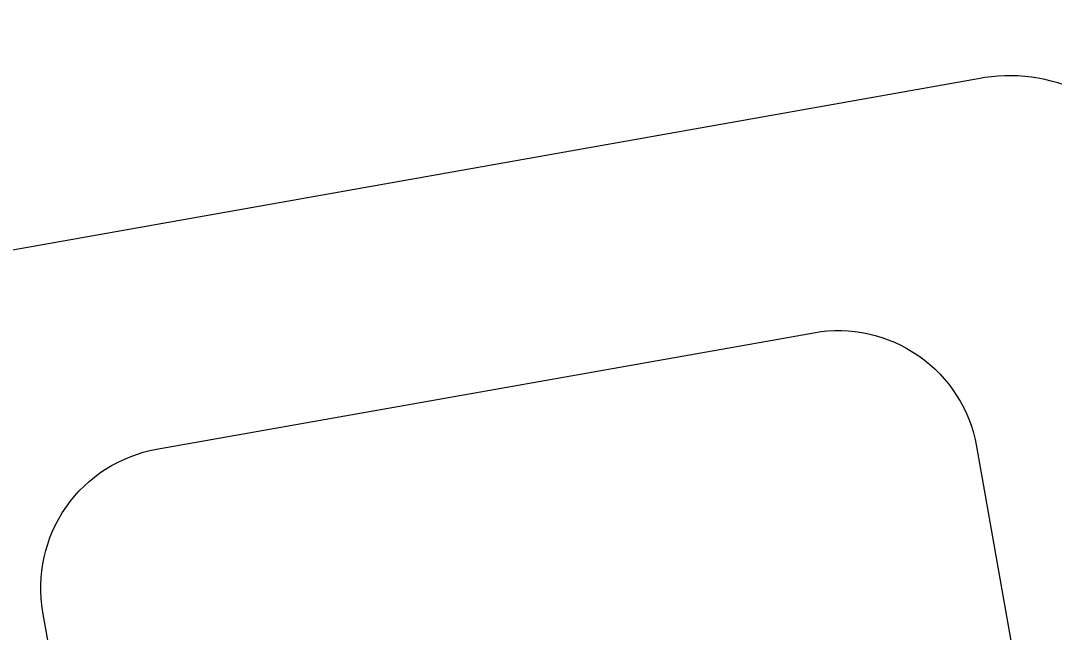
# Model space of a CAD drawing. Header units: millimetres. Extents: x -8417289 to 9420486, y 0 to 166066.
# Drawn here: x -194494.514 to -194490.526, y 106375.363 to 106377.721 of the extents above; entities that cross this region are included whole.
import ezdxf
from ezdxf import colors
from ezdxf.entities.mleader import LeaderData, LeaderLine
from ezdxf.math import Vec2, Vec3

# ---------------------------------------------------------------- set-up
doc = ezdxf.new("R2010")
doc.units = ezdxf.units.MM
doc.header["$MEASUREMENT"] = 0
doc.layers.get('0').update_dxf_attribs({"color": 250, "lineweight": 9})
for name, color, linetype, lineweight in [('_АР ТЕКСТ', 250, 'Continuous', 25), ('АР_Размеры', 175, 'Continuous', 9), ('АР_Сущ Несущая стена', 216, 'Continuous', 30)]:
    doc.layers.add(name, color=color, linetype=linetype, lineweight=lineweight)
doc.styles.add('ISOCPEUR', font='isocpeur.TTF')

# ---------------------------------------------------------------- blocks, each defined once
blk = doc.blocks.new('_DotSmall')
at = {"color": 0, "linetype": 'ByBlock', "const_width": 0.5}
blk.add_lwpolyline([(-0.0625, 0, 1), (0.0625, 0, 1)], format="xyb", close=True, dxfattribs=at)

msp = doc.modelspace()

# ---------------------------------------------------------------- linework, layer by layer
at = {"layer": 'АР_Размеры', "color": 5, "lineweight": 0, "ltscale": 100, "transparency": 33554687}
msp.add_lwpolyline([(-194485.3471, 106366.1797), (-194486.9174, 106375.0395, 0.414214), (-194487.1293, 106375.1877), (-194488.0774, 106375.0197, 0.228752), (-194488.3782, 106374.8026, -0.710164), (-194489.1736, 106374.9313), (-194489.3651, 106376.0118, -0.4144), (-194489.217, 106376.2238), (-194489.0969, 106376.2451, 0.66825), (-194489.0241, 106376.5751), (-194490.4161, 106377.4427, 0.164348), (-194490.8201, 106377.497), (-194494.9018, 106376.7736, 0.164348), (-194495.2625, 106376.5838), (-194496.2715, 106375.2906, 0.66825), (-194496.0897, 106375.0057), (-194495.9697, 106375.027, -0.4144), (-194495.7577, 106374.8788), (-194495.5662, 106373.7983, -0.710164), (-194496.2689, 106373.4041, 0.228752), (-194496.626, 106373.5045), (-194497.7064, 106373.313, 0.4144), (-194497.8546, 106373.101), (-194496.5992, 106366.018, 0.430028)], format="xyb", dxfattribs=at)
msp.add_lwpolyline([(-194485.3471, 106366.1797), (-194486.9174, 106375.0395, 0.414214), (-194487.1293, 106375.1877), (-194488.0774, 106375.0197, 0.228752), (-194488.3782, 106374.8026, -0.710164), (-194489.1736, 106374.9313), (-194489.3651, 106376.0118, -0.4144), (-194489.217, 106376.2238), (-194489.0969, 106376.2451, 0.66825), (-194489.0241, 106376.5751), (-194490.4161, 106377.4427, 0.164348), (-194490.8201, 106377.497), (-194494.9018, 106376.7736, 0.164348), (-194495.2625, 106376.5838), (-194496.2715, 106375.2906, 0.66825), (-194496.0897, 106375.0057), (-194495.9697, 106375.027, -0.4144), (-194495.7577, 106374.8788), (-194495.5662, 106373.7983, -0.710164), (-194496.2689, 106373.4041, 0.228752), (-194496.626, 106373.5045), (-194497.7064, 106373.313, 0.4144), (-194497.8546, 106373.101), (-194496.5992, 106366.018, 0.430028)], format="xyb", dxfattribs=at)
msp.add_lwpolyline([(-194485.3471, 106366.1797), (-194486.9174, 106375.0395, 0.414214), (-194487.1293, 106375.1877), (-194488.0774, 106375.0197, 0.228752), (-194488.3782, 106374.8026, -0.710164), (-194489.1736, 106374.9313), (-194489.3651, 106376.0118, -0.4144), (-194489.217, 106376.2238), (-194489.0969, 106376.2451, 0.66825), (-194489.0241, 106376.5751), (-194490.4161, 106377.4427, 0.164348), (-194490.8201, 106377.497), (-194494.9018, 106376.7736, 0.164348), (-194495.2625, 106376.5838), (-194496.2715, 106375.2906, 0.66825), (-194496.0897, 106375.0057), (-194495.9697, 106375.027, -0.4144), (-194495.7577, 106374.8788), (-194495.5662, 106373.7983, -0.710164), (-194496.2689, 106373.4041, 0.228752), (-194496.626, 106373.5045), (-194497.7064, 106373.313, 0.4144), (-194497.8546, 106373.101), (-194496.5992, 106366.018, 0.430028)], format="xyb", dxfattribs=at)
msp.add_lwpolyline([(-194485.3471, 106366.1797), (-194486.9174, 106375.0395, 0.414214), (-194487.1293, 106375.1877), (-194488.0774, 106375.0197, 0.228752), (-194488.3782, 106374.8026, -0.710164), (-194489.1736, 106374.9313), (-194489.3651, 106376.0118, -0.4144), (-194489.217, 106376.2238), (-194489.0969, 106376.2451, 0.66825), (-194489.0241, 106376.5751), (-194490.4161, 106377.4427, 0.164348), (-194490.8201, 106377.497), (-194494.9018, 106376.7736, 0.164348), (-194495.2625, 106376.5838), (-194496.2715, 106375.2906, 0.66825), (-194496.0897, 106375.0057), (-194495.9697, 106375.027, -0.4144), (-194495.7577, 106374.8788), (-194495.5662, 106373.7983, -0.710164), (-194496.2689, 106373.4041, 0.228752), (-194496.626, 106373.5045), (-194497.7064, 106373.313, 0.4144), (-194497.8546, 106373.101), (-194496.5992, 106366.018, 0.430028)], format="xyb", dxfattribs=at)
msp.add_lwpolyline([(-194485.3471, 106366.1797), (-194486.9174, 106375.0395, 0.414214), (-194487.1293, 106375.1877), (-194488.0774, 106375.0197, 0.228752), (-194488.3782, 106374.8026, -0.710164), (-194489.1736, 106374.9313), (-194489.3651, 106376.0118, -0.4144), (-194489.217, 106376.2238), (-194489.0969, 106376.2451, 0.66825), (-194489.0241, 106376.5751), (-194490.4161, 106377.4427, 0.164348), (-194490.8201, 106377.497), (-194494.9018, 106376.7736, 0.164348), (-194495.2625, 106376.5838), (-194496.2715, 106375.2906, 0.66825), (-194496.0897, 106375.0057), (-194495.9697, 106375.027, -0.4144), (-194495.7577, 106374.8788), (-194495.5662, 106373.7983, -0.710164), (-194496.2689, 106373.4041, 0.228752), (-194496.626, 106373.5045), (-194497.7064, 106373.313, 0.4144), (-194497.8546, 106373.101), (-194496.5992, 106366.018, 0.430028)], format="xyb", dxfattribs=at)
msp.add_lwpolyline([(-194485.3471, 106366.1797), (-194486.9174, 106375.0395, 0.414214), (-194487.1293, 106375.1877), (-194488.0774, 106375.0197, 0.228752), (-194488.3782, 106374.8026, -0.710164), (-194489.1736, 106374.9313), (-194489.3651, 106376.0118, -0.4144), (-194489.217, 106376.2238), (-194489.0969, 106376.2451, 0.66825), (-194489.0241, 106376.5751), (-194490.4161, 106377.4427, 0.164348), (-194490.8201, 106377.497), (-194494.9018, 106376.7736, 0.164348), (-194495.2625, 106376.5838), (-194496.2715, 106375.2906, 0.66825), (-194496.0897, 106375.0057), (-194495.9697, 106375.027, -0.4144), (-194495.7577, 106374.8788), (-194495.5662, 106373.7983, -0.710164), (-194496.2689, 106373.4041, 0.228752), (-194496.626, 106373.5045), (-194497.7064, 106373.313, 0.4144), (-194497.8546, 106373.101), (-194496.5992, 106366.018, 0.430028)], format="xyb", dxfattribs=at)
msp.add_lwpolyline([(-194485.3471, 106366.1797), (-194486.9174, 106375.0395, 0.414214), (-194487.1293, 106375.1877), (-194488.0774, 106375.0197, 0.228752), (-194488.3782, 106374.8026, -0.710164), (-194489.1736, 106374.9313), (-194489.3651, 106376.0118, -0.4144), (-194489.217, 106376.2238), (-194489.0969, 106376.2451, 0.66825), (-194489.0241, 106376.5751), (-194490.4161, 106377.4427, 0.164348), (-194490.8201, 106377.497), (-194494.9018, 106376.7736, 0.164348), (-194495.2625, 106376.5838), (-194496.2715, 106375.2906, 0.66825), (-194496.0897, 106375.0057), (-194495.9697, 106375.027, -0.4144), (-194495.7577, 106374.8788), (-194495.5662, 106373.7983, -0.710164), (-194496.2689, 106373.4041, 0.228752), (-194496.626, 106373.5045), (-194497.7064, 106373.313, 0.4144), (-194497.8546, 106373.101), (-194496.5992, 106366.018, 0.430028)], format="xyb", dxfattribs=at)
msp.add_lwpolyline([(-194485.3471, 106366.1797), (-194486.9174, 106375.0395, 0.414214), (-194487.1293, 106375.1877), (-194488.0774, 106375.0197, 0.228752), (-194488.3782, 106374.8026, -0.710164), (-194489.1736, 106374.9313), (-194489.3651, 106376.0118, -0.4144), (-194489.217, 106376.2238), (-194489.0969, 106376.2451, 0.66825), (-194489.0241, 106376.5751), (-194490.4161, 106377.4427, 0.164348), (-194490.8201, 106377.497), (-194494.9018, 106376.7736, 0.164348), (-194495.2625, 106376.5838), (-194496.2715, 106375.2906, 0.66825), (-194496.0897, 106375.0057), (-194495.9697, 106375.027, -0.4144), (-194495.7577, 106374.8788), (-194495.5662, 106373.7983, -0.710164), (-194496.2689, 106373.4041, 0.228752), (-194496.626, 106373.5045), (-194497.7064, 106373.313, 0.4144), (-194497.8546, 106373.101), (-194496.5992, 106366.018, 0.430028)], format="xyb", dxfattribs=at)
msp.add_lwpolyline([(-194485.3471, 106366.1797), (-194486.9174, 106375.0395, 0.414214), (-194487.1293, 106375.1877), (-194488.0774, 106375.0197, 0.228752), (-194488.3782, 106374.8026, -0.710164), (-194489.1736, 106374.9313), (-194489.3651, 106376.0118, -0.4144), (-194489.217, 106376.2238), (-194489.0969, 106376.2451, 0.66825), (-194489.0241, 106376.5751), (-194490.4161, 106377.4427, 0.164348), (-194490.8201, 106377.497), (-194494.9018, 106376.7736, 0.164348), (-194495.2625, 106376.5838), (-194496.2715, 106375.2906, 0.66825), (-194496.0897, 106375.0057), (-194495.9697, 106375.027, -0.4144), (-194495.7577, 106374.8788), (-194495.5662, 106373.7983, -0.710164), (-194496.2689, 106373.4041, 0.228752), (-194496.626, 106373.5045), (-194497.7064, 106373.313, 0.4144), (-194497.8546, 106373.101), (-194496.5992, 106366.018, 0.430028)], format="xyb", dxfattribs=at)
msp.add_lwpolyline([(-194485.3471, 106366.1797), (-194486.9174, 106375.0395, 0.414214), (-194487.1293, 106375.1877), (-194488.0774, 106375.0197, 0.228752), (-194488.3782, 106374.8026, -0.710164), (-194489.1736, 106374.9313), (-194489.3651, 106376.0118, -0.4144), (-194489.217, 106376.2238), (-194489.0969, 106376.2451, 0.66825), (-194489.0241, 106376.5751), (-194490.4161, 106377.4427, 0.164348), (-194490.8201, 106377.497), (-194494.9018, 106376.7736, 0.164348), (-194495.2625, 106376.5838), (-194496.2715, 106375.2906, 0.66825), (-194496.0897, 106375.0057), (-194495.9697, 106375.027, -0.4144), (-194495.7577, 106374.8788), (-194495.5662, 106373.7983, -0.710164), (-194496.2689, 106373.4041, 0.228752), (-194496.626, 106373.5045), (-194497.7064, 106373.313, 0.4144), (-194497.8546, 106373.101), (-194496.5992, 106366.018, 0.430028)], format="xyb", dxfattribs=at)
msp.add_lwpolyline([(-194485.3471, 106366.1797), (-194486.9174, 106375.0395, 0.414214), (-194487.1293, 106375.1877), (-194488.0774, 106375.0197, 0.228752), (-194488.3782, 106374.8026, -0.710164), (-194489.1736, 106374.9313), (-194489.3651, 106376.0118, -0.4144), (-194489.217, 106376.2238), (-194489.0969, 106376.2451, 0.66825), (-194489.0241, 106376.5751), (-194490.4161, 106377.4427, 0.164348), (-194490.8201, 106377.497), (-194494.9018, 106376.7736, 0.164348), (-194495.2625, 106376.5838), (-194496.2715, 106375.2906, 0.66825), (-194496.0897, 106375.0057), (-194495.9697, 106375.027, -0.4144), (-194495.7577, 106374.8788), (-194495.5662, 106373.7983, -0.710164), (-194496.2689, 106373.4041, 0.228752), (-194496.626, 106373.5045), (-194497.7064, 106373.313, 0.4144), (-194497.8546, 106373.101), (-194496.5992, 106366.018, 0.430028)], format="xyb", dxfattribs=at)
msp.add_lwpolyline([(-194485.3471, 106366.1797), (-194486.9174, 106375.0395, 0.414214), (-194487.1293, 106375.1877), (-194488.0774, 106375.0197, 0.228752), (-194488.3782, 106374.8026, -0.710164), (-194489.1736, 106374.9313), (-194489.3651, 106376.0118, -0.4144), (-194489.217, 106376.2238), (-194489.0969, 106376.2451, 0.66825), (-194489.0241, 106376.5751), (-194490.4161, 106377.4427, 0.164348), (-194490.8201, 106377.497), (-194494.9018, 106376.7736, 0.164348), (-194495.2625, 106376.5838), (-194496.2715, 106375.2906, 0.66825), (-194496.0897, 106375.0057), (-194495.9697, 106375.027, -0.4144), (-194495.7577, 106374.8788), (-194495.5662, 106373.7983, -0.710164), (-194496.2689, 106373.4041, 0.228752), (-194496.626, 106373.5045), (-194497.7064, 106373.313, 0.4144), (-194497.8546, 106373.101), (-194496.5992, 106366.018, 0.430028)], format="xyb", dxfattribs=at)
msp.add_lwpolyline([(-194485.3471, 106366.1797), (-194486.9174, 106375.0395, 0.414214), (-194487.1293, 106375.1877), (-194488.0774, 106375.0197, 0.228752), (-194488.3782, 106374.8026, -0.710164), (-194489.1736, 106374.9313), (-194489.3651, 106376.0118, -0.4144), (-194489.217, 106376.2238), (-194489.0969, 106376.2451, 0.66825), (-194489.0241, 106376.5751), (-194490.4161, 106377.4427, 0.164348), (-194490.8201, 106377.497), (-194494.9018, 106376.7736, 0.164348), (-194495.2625, 106376.5838), (-194496.2715, 106375.2906, 0.66825), (-194496.0897, 106375.0057), (-194495.9697, 106375.027, -0.4144), (-194495.7577, 106374.8788), (-194495.5662, 106373.7983, -0.710164), (-194496.2689, 106373.4041, 0.228752), (-194496.626, 106373.5045), (-194497.7064, 106373.313, 0.4144), (-194497.8546, 106373.101), (-194496.5992, 106366.018, 0.430028)], format="xyb", dxfattribs=at)
msp.add_lwpolyline([(-194485.3471, 106366.1797), (-194486.9174, 106375.0395, 0.414214), (-194487.1293, 106375.1877), (-194488.0774, 106375.0197, 0.228752), (-194488.3782, 106374.8026, -0.710164), (-194489.1736, 106374.9313), (-194489.3651, 106376.0118, -0.4144), (-194489.217, 106376.2238), (-194489.0969, 106376.2451, 0.66825), (-194489.0241, 106376.5751), (-194490.4161, 106377.4427, 0.164348), (-194490.8201, 106377.497), (-194494.9018, 106376.7736, 0.164348), (-194495.2625, 106376.5838), (-194496.2715, 106375.2906, 0.66825), (-194496.0897, 106375.0057), (-194495.9697, 106375.027, -0.4144), (-194495.7577, 106374.8788), (-194495.5662, 106373.7983, -0.710164), (-194496.2689, 106373.4041, 0.228752), (-194496.626, 106373.5045), (-194497.7064, 106373.313, 0.4144), (-194497.8546, 106373.101), (-194496.5992, 106366.018, 0.430028)], format="xyb", dxfattribs=at)
msp.add_lwpolyline([(-194485.3471, 106366.1797), (-194486.9174, 106375.0395, 0.414214), (-194487.1293, 106375.1877), (-194488.0774, 106375.0197, 0.228752), (-194488.3782, 106374.8026, -0.710164), (-194489.1736, 106374.9313), (-194489.3651, 106376.0118, -0.4144), (-194489.217, 106376.2238), (-194489.0969, 106376.2451, 0.66825), (-194489.0241, 106376.5751), (-194490.4161, 106377.4427, 0.164348), (-194490.8201, 106377.497), (-194494.9018, 106376.7736, 0.164348), (-194495.2625, 106376.5838), (-194496.2715, 106375.2906, 0.66825), (-194496.0897, 106375.0057), (-194495.9697, 106375.027, -0.4144), (-194495.7577, 106374.8788), (-194495.5662, 106373.7983, -0.710164), (-194496.2689, 106373.4041, 0.228752), (-194496.626, 106373.5045), (-194497.7064, 106373.313, 0.4144), (-194497.8546, 106373.101), (-194496.5992, 106366.018, 0.430028)], format="xyb", dxfattribs=at)
msp.add_lwpolyline([(-194485.3471, 106366.1797), (-194486.9174, 106375.0395, 0.414214), (-194487.1293, 106375.1877), (-194488.0774, 106375.0197, 0.228752), (-194488.3782, 106374.8026, -0.710164), (-194489.1736, 106374.9313), (-194489.3651, 106376.0118, -0.4144), (-194489.217, 106376.2238), (-194489.0969, 106376.2451, 0.66825), (-194489.0241, 106376.5751), (-194490.4161, 106377.4427, 0.164348), (-194490.8201, 106377.497), (-194494.9018, 106376.7736, 0.164348), (-194495.2625, 106376.5838), (-194496.2715, 106375.2906, 0.66825), (-194496.0897, 106375.0057), (-194495.9697, 106375.027, -0.4144), (-194495.7577, 106374.8788), (-194495.5662, 106373.7983, -0.710164), (-194496.2689, 106373.4041, 0.228752), (-194496.626, 106373.5045), (-194497.7064, 106373.313, 0.4144), (-194497.8546, 106373.101), (-194496.5992, 106366.018, 0.430028)], format="xyb", dxfattribs=at)
msp.add_lwpolyline([(-194485.3471, 106366.1797), (-194486.9174, 106375.0395, 0.414214), (-194487.1293, 106375.1877), (-194488.0774, 106375.0197, 0.228752), (-194488.3782, 106374.8026, -0.710164), (-194489.1736, 106374.9313), (-194489.3651, 106376.0118, -0.4144), (-194489.217, 106376.2238), (-194489.0969, 106376.2451, 0.66825), (-194489.0241, 106376.5751), (-194490.4161, 106377.4427, 0.164348), (-194490.8201, 106377.497), (-194494.9018, 106376.7736, 0.164348), (-194495.2625, 106376.5838), (-194496.2715, 106375.2906, 0.66825), (-194496.0897, 106375.0057), (-194495.9697, 106375.027, -0.4144), (-194495.7577, 106374.8788), (-194495.5662, 106373.7983, -0.710164), (-194496.2689, 106373.4041, 0.228752), (-194496.626, 106373.5045), (-194497.7064, 106373.313, 0.4144), (-194497.8546, 106373.101), (-194496.5992, 106366.018, 0.430028)], format="xyb", dxfattribs=at)
msp.add_lwpolyline([(-194485.3471, 106366.1797), (-194486.9174, 106375.0395, 0.414214), (-194487.1293, 106375.1877), (-194488.0774, 106375.0197, 0.228752), (-194488.3782, 106374.8026, -0.710164), (-194489.1736, 106374.9313), (-194489.3651, 106376.0118, -0.4144), (-194489.217, 106376.2238), (-194489.0969, 106376.2451, 0.66825), (-194489.0241, 106376.5751), (-194490.4161, 106377.4427, 0.164348), (-194490.8201, 106377.497), (-194494.9018, 106376.7736, 0.164348), (-194495.2625, 106376.5838), (-194496.2715, 106375.2906, 0.66825), (-194496.0897, 106375.0057), (-194495.9697, 106375.027, -0.4144), (-194495.7577, 106374.8788), (-194495.5662, 106373.7983, -0.710164), (-194496.2689, 106373.4041, 0.228752), (-194496.626, 106373.5045), (-194497.7064, 106373.313, 0.4144), (-194497.8546, 106373.101), (-194496.5992, 106366.018, 0.430028)], format="xyb", dxfattribs=at)
msp.add_lwpolyline([(-194485.3471, 106366.1797), (-194486.9174, 106375.0395, 0.414214), (-194487.1293, 106375.1877), (-194488.0774, 106375.0197, 0.228752), (-194488.3782, 106374.8026, -0.710164), (-194489.1736, 106374.9313), (-194489.3651, 106376.0118, -0.4144), (-194489.217, 106376.2238), (-194489.0969, 106376.2451, 0.66825), (-194489.0241, 106376.5751), (-194490.4161, 106377.4427, 0.164348), (-194490.8201, 106377.497), (-194494.9018, 106376.7736, 0.164348), (-194495.2625, 106376.5838), (-194496.2715, 106375.2906, 0.66825), (-194496.0897, 106375.0057), (-194495.9697, 106375.027, -0.4144), (-194495.7577, 106374.8788), (-194495.5662, 106373.7983, -0.710164), (-194496.2689, 106373.4041, 0.228752), (-194496.626, 106373.5045), (-194497.7064, 106373.313, 0.4144), (-194497.8546, 106373.101), (-194496.5992, 106366.018, 0.430028)], format="xyb", dxfattribs=at)
msp.add_lwpolyline([(-194485.3471, 106366.1797), (-194486.9174, 106375.0395, 0.414214), (-194487.1293, 106375.1877), (-194488.0774, 106375.0197, 0.228752), (-194488.3782, 106374.8026, -0.710164), (-194489.1736, 106374.9313), (-194489.3651, 106376.0118, -0.4144), (-194489.217, 106376.2238), (-194489.0969, 106376.2451, 0.66825), (-194489.0241, 106376.5751), (-194490.4161, 106377.4427, 0.164348), (-194490.8201, 106377.497), (-194494.9018, 106376.7736, 0.164348), (-194495.2625, 106376.5838), (-194496.2715, 106375.2906, 0.66825), (-194496.0897, 106375.0057), (-194495.9697, 106375.027, -0.4144), (-194495.7577, 106374.8788), (-194495.5662, 106373.7983, -0.710164), (-194496.2689, 106373.4041, 0.228752), (-194496.626, 106373.5045), (-194497.7064, 106373.313, 0.4144), (-194497.8546, 106373.101), (-194496.5992, 106366.018, 0.430028)], format="xyb", dxfattribs=at)
msp.add_lwpolyline([(-194485.3471, 106366.1797), (-194486.9174, 106375.0395, 0.414214), (-194487.1293, 106375.1877), (-194488.0774, 106375.0197, 0.228752), (-194488.3782, 106374.8026, -0.710164), (-194489.1736, 106374.9313), (-194489.3651, 106376.0118, -0.4144), (-194489.217, 106376.2238), (-194489.0969, 106376.2451, 0.66825), (-194489.0241, 106376.5751), (-194490.4161, 106377.4427, 0.164348), (-194490.8201, 106377.497), (-194494.9018, 106376.7736, 0.164348), (-194495.2625, 106376.5838), (-194496.2715, 106375.2906, 0.66825), (-194496.0897, 106375.0057), (-194495.9697, 106375.027, -0.4144), (-194495.7577, 106374.8788), (-194495.5662, 106373.7983, -0.710164), (-194496.2689, 106373.4041, 0.228752), (-194496.626, 106373.5045), (-194497.7064, 106373.313, 0.4144), (-194497.8546, 106373.101), (-194496.5992, 106366.018, 0.430028)], format="xyb", dxfattribs=at)
msp.add_lwpolyline([(-194485.3471, 106366.1797), (-194486.9174, 106375.0395, 0.414214), (-194487.1293, 106375.1877), (-194488.0774, 106375.0197, 0.228752), (-194488.3782, 106374.8026, -0.710164), (-194489.1736, 106374.9313), (-194489.3651, 106376.0118, -0.4144), (-194489.217, 106376.2238), (-194489.0969, 106376.2451, 0.66825), (-194489.0241, 106376.5751), (-194490.4161, 106377.4427, 0.164348), (-194490.8201, 106377.497), (-194494.9018, 106376.7736, 0.164348), (-194495.2625, 106376.5838), (-194496.2715, 106375.2906, 0.66825), (-194496.0897, 106375.0057), (-194495.9697, 106375.027, -0.4144), (-194495.7577, 106374.8788), (-194495.5662, 106373.7983, -0.710164), (-194496.2689, 106373.4041, 0.228752), (-194496.626, 106373.5045), (-194497.7064, 106373.313, 0.4144), (-194497.8546, 106373.101), (-194496.5992, 106366.018, 0.430028)], format="xyb", dxfattribs=at)
msp.add_lwpolyline([(-194485.3471, 106366.1797), (-194486.9174, 106375.0395, 0.414214), (-194487.1293, 106375.1877), (-194488.0774, 106375.0197, 0.228752), (-194488.3782, 106374.8026, -0.710164), (-194489.1736, 106374.9313), (-194489.3651, 106376.0118, -0.4144), (-194489.217, 106376.2238), (-194489.0969, 106376.2451, 0.66825), (-194489.0241, 106376.5751), (-194490.4161, 106377.4427, 0.164348), (-194490.8201, 106377.497), (-194494.9018, 106376.7736, 0.164348), (-194495.2625, 106376.5838), (-194496.2715, 106375.2906, 0.66825), (-194496.0897, 106375.0057), (-194495.9697, 106375.027, -0.4144), (-194495.7577, 106374.8788), (-194495.5662, 106373.7983, -0.710164), (-194496.2689, 106373.4041, 0.228752), (-194496.626, 106373.5045), (-194497.7064, 106373.313, 0.4144), (-194497.8546, 106373.101), (-194496.5992, 106366.018, 0.430028)], format="xyb", dxfattribs=at)
msp.add_lwpolyline([(-194485.3471, 106366.1797), (-194486.9174, 106375.0395, 0.414214), (-194487.1293, 106375.1877), (-194488.0774, 106375.0197, 0.228752), (-194488.3782, 106374.8026, -0.710164), (-194489.1736, 106374.9313), (-194489.3651, 106376.0118, -0.4144), (-194489.217, 106376.2238), (-194489.0969, 106376.2451, 0.66825), (-194489.0241, 106376.5751), (-194490.4161, 106377.4427, 0.164348), (-194490.8201, 106377.497), (-194494.9018, 106376.7736, 0.164348), (-194495.2625, 106376.5838), (-194496.2715, 106375.2906, 0.66825), (-194496.0897, 106375.0057), (-194495.9697, 106375.027, -0.4144), (-194495.7577, 106374.8788), (-194495.5662, 106373.7983, -0.710164), (-194496.2689, 106373.4041, 0.228752), (-194496.626, 106373.5045), (-194497.7064, 106373.313, 0.4144), (-194497.8546, 106373.101), (-194496.5992, 106366.018, 0.430028)], format="xyb", dxfattribs=at)
msp.add_lwpolyline([(-194485.3471, 106366.1797), (-194486.9174, 106375.0395, 0.414214), (-194487.1293, 106375.1877), (-194488.0774, 106375.0197, 0.228752), (-194488.3782, 106374.8026, -0.710164), (-194489.1736, 106374.9313), (-194489.3651, 106376.0118, -0.4144), (-194489.217, 106376.2238), (-194489.0969, 106376.2451, 0.66825), (-194489.0241, 106376.5751), (-194490.4161, 106377.4427, 0.164348), (-194490.8201, 106377.497), (-194494.9018, 106376.7736, 0.164348), (-194495.2625, 106376.5838), (-194496.2715, 106375.2906, 0.66825), (-194496.0897, 106375.0057), (-194495.9697, 106375.027, -0.4144), (-194495.7577, 106374.8788), (-194495.5662, 106373.7983, -0.710164), (-194496.2689, 106373.4041, 0.228752), (-194496.626, 106373.5045), (-194497.7064, 106373.313, 0.4144), (-194497.8546, 106373.101), (-194496.5992, 106366.018, 0.430028)], format="xyb", dxfattribs=at)
msp.add_lwpolyline([(-194485.3471, 106366.1797), (-194486.9174, 106375.0395, 0.414214), (-194487.1293, 106375.1877), (-194488.0774, 106375.0197, 0.228752), (-194488.3782, 106374.8026, -0.710164), (-194489.1736, 106374.9313), (-194489.3651, 106376.0118, -0.4144), (-194489.217, 106376.2238), (-194489.0969, 106376.2451, 0.66825), (-194489.0241, 106376.5751), (-194490.4161, 106377.4427, 0.164348), (-194490.8201, 106377.497), (-194494.9018, 106376.7736, 0.164348), (-194495.2625, 106376.5838), (-194496.2715, 106375.2906, 0.66825), (-194496.0897, 106375.0057), (-194495.9697, 106375.027, -0.4144), (-194495.7577, 106374.8788), (-194495.5662, 106373.7983, -0.710164), (-194496.2689, 106373.4041, 0.228752), (-194496.626, 106373.5045), (-194497.7064, 106373.313, 0.4144), (-194497.8546, 106373.101), (-194496.5992, 106366.018, 0.430028)], format="xyb", dxfattribs=at)
msp.add_lwpolyline([(-194485.3471, 106366.1797), (-194486.9174, 106375.0395, 0.414214), (-194487.1293, 106375.1877), (-194488.0774, 106375.0197, 0.228752), (-194488.3782, 106374.8026, -0.710164), (-194489.1736, 106374.9313), (-194489.3651, 106376.0118, -0.4144), (-194489.217, 106376.2238), (-194489.0969, 106376.2451, 0.66825), (-194489.0241, 106376.5751), (-194490.4161, 106377.4427, 0.164348), (-194490.8201, 106377.497), (-194494.9018, 106376.7736, 0.164348), (-194495.2625, 106376.5838), (-194496.2715, 106375.2906, 0.66825), (-194496.0897, 106375.0057), (-194495.9697, 106375.027, -0.4144), (-194495.7577, 106374.8788), (-194495.5662, 106373.7983, -0.710164), (-194496.2689, 106373.4041, 0.228752), (-194496.626, 106373.5045), (-194497.7064, 106373.313, 0.4144), (-194497.8546, 106373.101), (-194496.5992, 106366.018, 0.430028)], format="xyb", dxfattribs=at)
msp.add_lwpolyline([(-194485.3471, 106366.1797), (-194486.9174, 106375.0395, 0.414214), (-194487.1293, 106375.1877), (-194488.0774, 106375.0197, 0.228752), (-194488.3782, 106374.8026, -0.710164), (-194489.1736, 106374.9313), (-194489.3651, 106376.0118, -0.4144), (-194489.217, 106376.2238), (-194489.0969, 106376.2451, 0.66825), (-194489.0241, 106376.5751), (-194490.4161, 106377.4427, 0.164348), (-194490.8201, 106377.497), (-194494.9018, 106376.7736, 0.164348), (-194495.2625, 106376.5838), (-194496.2715, 106375.2906, 0.66825), (-194496.0897, 106375.0057), (-194495.9697, 106375.027, -0.4144), (-194495.7577, 106374.8788), (-194495.5662, 106373.7983, -0.710164), (-194496.2689, 106373.4041, 0.228752), (-194496.626, 106373.5045), (-194497.7064, 106373.313, 0.4144), (-194497.8546, 106373.101), (-194496.5992, 106366.018, 0.430028)], format="xyb", dxfattribs=at)
msp.add_lwpolyline([(-194485.3471, 106366.1797), (-194486.9174, 106375.0395, 0.414214), (-194487.1293, 106375.1877), (-194488.0774, 106375.0197, 0.228752), (-194488.3782, 106374.8026, -0.710164), (-194489.1736, 106374.9313), (-194489.3651, 106376.0118, -0.4144), (-194489.217, 106376.2238), (-194489.0969, 106376.2451, 0.66825), (-194489.0241, 106376.5751), (-194490.4161, 106377.4427, 0.164348), (-194490.8201, 106377.497), (-194494.9018, 106376.7736, 0.164348), (-194495.2625, 106376.5838), (-194496.2715, 106375.2906, 0.66825), (-194496.0897, 106375.0057), (-194495.9697, 106375.027, -0.4144), (-194495.7577, 106374.8788), (-194495.5662, 106373.7983, -0.710164), (-194496.2689, 106373.4041, 0.228752), (-194496.626, 106373.5045), (-194497.7064, 106373.313, 0.4144), (-194497.8546, 106373.101), (-194496.5992, 106366.018, 0.430028)], format="xyb", dxfattribs=at)
msp.add_lwpolyline([(-194485.3471, 106366.1797), (-194486.9174, 106375.0395, 0.414214), (-194487.1293, 106375.1877), (-194488.0774, 106375.0197, 0.228752), (-194488.3782, 106374.8026, -0.710164), (-194489.1736, 106374.9313), (-194489.3651, 106376.0118, -0.4144), (-194489.217, 106376.2238), (-194489.0969, 106376.2451, 0.66825), (-194489.0241, 106376.5751), (-194490.4161, 106377.4427, 0.164348), (-194490.8201, 106377.497), (-194494.9018, 106376.7736, 0.164348), (-194495.2625, 106376.5838), (-194496.2715, 106375.2906, 0.66825), (-194496.0897, 106375.0057), (-194495.9697, 106375.027, -0.4144), (-194495.7577, 106374.8788), (-194495.5662, 106373.7983, -0.710164), (-194496.2689, 106373.4041, 0.228752), (-194496.626, 106373.5045), (-194497.7064, 106373.313, 0.4144), (-194497.8546, 106373.101), (-194496.5992, 106366.018, 0.430028)], format="xyb", dxfattribs=at)
msp.add_lwpolyline([(-194485.3471, 106366.1797), (-194486.9174, 106375.0395, 0.414214), (-194487.1293, 106375.1877), (-194488.0774, 106375.0197, 0.228752), (-194488.3782, 106374.8026, -0.710164), (-194489.1736, 106374.9313), (-194489.3651, 106376.0118, -0.4144), (-194489.217, 106376.2238), (-194489.0969, 106376.2451, 0.66825), (-194489.0241, 106376.5751), (-194490.4161, 106377.4427, 0.164348), (-194490.8201, 106377.497), (-194494.9018, 106376.7736, 0.164348), (-194495.2625, 106376.5838), (-194496.2715, 106375.2906, 0.66825), (-194496.0897, 106375.0057), (-194495.9697, 106375.027, -0.4144), (-194495.7577, 106374.8788), (-194495.5662, 106373.7983, -0.710164), (-194496.2689, 106373.4041, 0.228752), (-194496.626, 106373.5045), (-194497.7064, 106373.313, 0.4144), (-194497.8546, 106373.101), (-194496.5992, 106366.018, 0.430028)], format="xyb", dxfattribs=at)
msp.add_lwpolyline([(-194485.3471, 106366.1797), (-194486.9174, 106375.0395, 0.414214), (-194487.1293, 106375.1877), (-194488.0774, 106375.0197, 0.228752), (-194488.3782, 106374.8026, -0.710164), (-194489.1736, 106374.9313), (-194489.3651, 106376.0118, -0.4144), (-194489.217, 106376.2238), (-194489.0969, 106376.2451, 0.66825), (-194489.0241, 106376.5751), (-194490.4161, 106377.4427, 0.164348), (-194490.8201, 106377.497), (-194494.9018, 106376.7736, 0.164348), (-194495.2625, 106376.5838), (-194496.2715, 106375.2906, 0.66825), (-194496.0897, 106375.0057), (-194495.9697, 106375.027, -0.4144), (-194495.7577, 106374.8788), (-194495.5662, 106373.7983, -0.710164), (-194496.2689, 106373.4041, 0.228752), (-194496.626, 106373.5045), (-194497.7064, 106373.313, 0.4144), (-194497.8546, 106373.101), (-194496.5992, 106366.018, 0.430028)], format="xyb", dxfattribs=at)
msp.add_lwpolyline([(-194485.3471, 106366.1797), (-194486.9174, 106375.0395, 0.414214), (-194487.1293, 106375.1877), (-194488.0774, 106375.0197, 0.228752), (-194488.3782, 106374.8026, -0.710164), (-194489.1736, 106374.9313), (-194489.3651, 106376.0118, -0.4144), (-194489.217, 106376.2238), (-194489.0969, 106376.2451, 0.66825), (-194489.0241, 106376.5751), (-194490.4161, 106377.4427, 0.164348), (-194490.8201, 106377.497), (-194494.9018, 106376.7736, 0.164348), (-194495.2625, 106376.5838), (-194496.2715, 106375.2906, 0.66825), (-194496.0897, 106375.0057), (-194495.9697, 106375.027, -0.4144), (-194495.7577, 106374.8788), (-194495.5662, 106373.7983, -0.710164), (-194496.2689, 106373.4041, 0.228752), (-194496.626, 106373.5045), (-194497.7064, 106373.313, 0.4144), (-194497.8546, 106373.101), (-194496.5992, 106366.018, 0.430028)], format="xyb", dxfattribs=at)
msp.add_lwpolyline([(-194485.3471, 106366.1797), (-194486.9174, 106375.0395, 0.414214), (-194487.1293, 106375.1877), (-194488.0774, 106375.0197, 0.228752), (-194488.3782, 106374.8026, -0.710164), (-194489.1736, 106374.9313), (-194489.3651, 106376.0118, -0.4144), (-194489.217, 106376.2238), (-194489.0969, 106376.2451, 0.66825), (-194489.0241, 106376.5751), (-194490.4161, 106377.4427, 0.164348), (-194490.8201, 106377.497), (-194494.9018, 106376.7736, 0.164348), (-194495.2625, 106376.5838), (-194496.2715, 106375.2906, 0.66825), (-194496.0897, 106375.0057), (-194495.9697, 106375.027, -0.4144), (-194495.7577, 106374.8788), (-194495.5662, 106373.7983, -0.710164), (-194496.2689, 106373.4041, 0.228752), (-194496.626, 106373.5045), (-194497.7064, 106373.313, 0.4144), (-194497.8546, 106373.101), (-194496.5992, 106366.018, 0.430028)], format="xyb", dxfattribs=at)
msp.add_lwpolyline([(-194485.3471, 106366.1797), (-194486.9174, 106375.0395, 0.414214), (-194487.1293, 106375.1877), (-194488.0774, 106375.0197, 0.228752), (-194488.3782, 106374.8026, -0.710164), (-194489.1736, 106374.9313), (-194489.3651, 106376.0118, -0.4144), (-194489.217, 106376.2238), (-194489.0969, 106376.2451, 0.66825), (-194489.0241, 106376.5751), (-194490.4161, 106377.4427, 0.164348), (-194490.8201, 106377.497), (-194494.9018, 106376.7736, 0.164348), (-194495.2625, 106376.5838), (-194496.2715, 106375.2906, 0.66825), (-194496.0897, 106375.0057), (-194495.9697, 106375.027, -0.4144), (-194495.7577, 106374.8788), (-194495.5662, 106373.7983, -0.710164), (-194496.2689, 106373.4041, 0.228752), (-194496.626, 106373.5045), (-194497.7064, 106373.313, 0.4144), (-194497.8546, 106373.101), (-194496.5992, 106366.018, 0.430028)], format="xyb", dxfattribs=at)
msp.add_lwpolyline([(-194485.3471, 106366.1797), (-194486.9174, 106375.0395, 0.414214), (-194487.1293, 106375.1877), (-194488.0774, 106375.0197, 0.228752), (-194488.3782, 106374.8026, -0.710164), (-194489.1736, 106374.9313), (-194489.3651, 106376.0118, -0.4144), (-194489.217, 106376.2238), (-194489.0969, 106376.2451, 0.66825), (-194489.0241, 106376.5751), (-194490.4161, 106377.4427, 0.164348), (-194490.8201, 106377.497), (-194494.9018, 106376.7736, 0.164348), (-194495.2625, 106376.5838), (-194496.2715, 106375.2906, 0.66825), (-194496.0897, 106375.0057), (-194495.9697, 106375.027, -0.4144), (-194495.7577, 106374.8788), (-194495.5662, 106373.7983, -0.710164), (-194496.2689, 106373.4041, 0.228752), (-194496.626, 106373.5045), (-194497.7064, 106373.313, 0.4144), (-194497.8546, 106373.101), (-194496.5992, 106366.018, 0.430028)], format="xyb", dxfattribs=at)
msp.add_lwpolyline([(-194485.3471, 106366.1797), (-194486.9174, 106375.0395, 0.414214), (-194487.1293, 106375.1877), (-194488.0774, 106375.0197, 0.228752), (-194488.3782, 106374.8026, -0.710164), (-194489.1736, 106374.9313), (-194489.3651, 106376.0118, -0.4144), (-194489.217, 106376.2238), (-194489.0969, 106376.2451, 0.66825), (-194489.0241, 106376.5751), (-194490.4161, 106377.4427, 0.164348), (-194490.8201, 106377.497), (-194494.9018, 106376.7736, 0.164348), (-194495.2625, 106376.5838), (-194496.2715, 106375.2906, 0.66825), (-194496.0897, 106375.0057), (-194495.9697, 106375.027, -0.4144), (-194495.7577, 106374.8788), (-194495.5662, 106373.7983, -0.710164), (-194496.2689, 106373.4041, 0.228752), (-194496.626, 106373.5045), (-194497.7064, 106373.313, 0.4144), (-194497.8546, 106373.101), (-194496.5992, 106366.018, 0.430028)], format="xyb", dxfattribs=at)
msp.add_lwpolyline([(-194485.3471, 106366.1797), (-194486.9174, 106375.0395, 0.414214), (-194487.1293, 106375.1877), (-194488.0774, 106375.0197, 0.228752), (-194488.3782, 106374.8026, -0.710164), (-194489.1736, 106374.9313), (-194489.3651, 106376.0118, -0.4144), (-194489.217, 106376.2238), (-194489.0969, 106376.2451, 0.66825), (-194489.0241, 106376.5751), (-194490.4161, 106377.4427, 0.164348), (-194490.8201, 106377.497), (-194494.9018, 106376.7736, 0.164348), (-194495.2625, 106376.5838), (-194496.2715, 106375.2906, 0.66825), (-194496.0897, 106375.0057), (-194495.9697, 106375.027, -0.4144), (-194495.7577, 106374.8788), (-194495.5662, 106373.7983, -0.710164), (-194496.2689, 106373.4041, 0.228752), (-194496.626, 106373.5045), (-194497.7064, 106373.313, 0.4144), (-194497.8546, 106373.101), (-194496.5992, 106366.018, 0.430028)], format="xyb", dxfattribs=at)
msp.add_lwpolyline([(-194485.3471, 106366.1797), (-194486.9174, 106375.0395, 0.414214), (-194487.1293, 106375.1877), (-194488.0774, 106375.0197, 0.228752), (-194488.3782, 106374.8026, -0.710164), (-194489.1736, 106374.9313), (-194489.3651, 106376.0118, -0.4144), (-194489.217, 106376.2238), (-194489.0969, 106376.2451, 0.66825), (-194489.0241, 106376.5751), (-194490.4161, 106377.4427, 0.164348), (-194490.8201, 106377.497), (-194494.9018, 106376.7736, 0.164348), (-194495.2625, 106376.5838), (-194496.2715, 106375.2906, 0.66825), (-194496.0897, 106375.0057), (-194495.9697, 106375.027, -0.4144), (-194495.7577, 106374.8788), (-194495.5662, 106373.7983, -0.710164), (-194496.2689, 106373.4041, 0.228752), (-194496.626, 106373.5045), (-194497.7064, 106373.313, 0.4144), (-194497.8546, 106373.101), (-194496.5992, 106366.018, 0.430028)], format="xyb", dxfattribs=at)
msp.add_lwpolyline([(-194485.3471, 106366.1797), (-194486.9174, 106375.0395, 0.414214), (-194487.1293, 106375.1877), (-194488.0774, 106375.0197, 0.228752), (-194488.3782, 106374.8026, -0.710164), (-194489.1736, 106374.9313), (-194489.3651, 106376.0118, -0.4144), (-194489.217, 106376.2238), (-194489.0969, 106376.2451, 0.66825), (-194489.0241, 106376.5751), (-194490.4161, 106377.4427, 0.164348), (-194490.8201, 106377.497), (-194494.9018, 106376.7736, 0.164348), (-194495.2625, 106376.5838), (-194496.2715, 106375.2906, 0.66825), (-194496.0897, 106375.0057), (-194495.9697, 106375.027, -0.4144), (-194495.7577, 106374.8788), (-194495.5662, 106373.7983, -0.710164), (-194496.2689, 106373.4041, 0.228752), (-194496.626, 106373.5045), (-194497.7064, 106373.313, 0.4144), (-194497.8546, 106373.101), (-194496.5992, 106366.018, 0.430028)], format="xyb", dxfattribs=at)
msp.add_lwpolyline([(-194485.3471, 106366.1797), (-194486.9174, 106375.0395, 0.414214), (-194487.1293, 106375.1877), (-194488.0774, 106375.0197, 0.228752), (-194488.3782, 106374.8026, -0.710164), (-194489.1736, 106374.9313), (-194489.3651, 106376.0118, -0.4144), (-194489.217, 106376.2238), (-194489.0969, 106376.2451, 0.66825), (-194489.0241, 106376.5751), (-194490.4161, 106377.4427, 0.164348), (-194490.8201, 106377.497), (-194494.9018, 106376.7736, 0.164348), (-194495.2625, 106376.5838), (-194496.2715, 106375.2906, 0.66825), (-194496.0897, 106375.0057), (-194495.9697, 106375.027, -0.4144), (-194495.7577, 106374.8788), (-194495.5662, 106373.7983, -0.710164), (-194496.2689, 106373.4041, 0.228752), (-194496.626, 106373.5045), (-194497.7064, 106373.313, 0.4144), (-194497.8546, 106373.101), (-194496.5992, 106366.018, 0.430028)], format="xyb", dxfattribs=at)
msp.add_lwpolyline([(-194485.3471, 106366.1797), (-194486.9174, 106375.0395, 0.414214), (-194487.1293, 106375.1877), (-194488.0774, 106375.0197, 0.228752), (-194488.3782, 106374.8026, -0.710164), (-194489.1736, 106374.9313), (-194489.3651, 106376.0118, -0.4144), (-194489.217, 106376.2238), (-194489.0969, 106376.2451, 0.66825), (-194489.0241, 106376.5751), (-194490.4161, 106377.4427, 0.164348), (-194490.8201, 106377.497), (-194494.9018, 106376.7736, 0.164348), (-194495.2625, 106376.5838), (-194496.2715, 106375.2906, 0.66825), (-194496.0897, 106375.0057), (-194495.9697, 106375.027, -0.4144), (-194495.7577, 106374.8788), (-194495.5662, 106373.7983, -0.710164), (-194496.2689, 106373.4041, 0.228752), (-194496.626, 106373.5045), (-194497.7064, 106373.313, 0.4144), (-194497.8546, 106373.101), (-194496.5992, 106366.018, 0.430028)], format="xyb", dxfattribs=at)
msp.add_lwpolyline([(-194485.3471, 106366.1797), (-194486.9174, 106375.0395, 0.414214), (-194487.1293, 106375.1877), (-194488.0774, 106375.0197, 0.228752), (-194488.3782, 106374.8026, -0.710164), (-194489.1736, 106374.9313), (-194489.3651, 106376.0118, -0.4144), (-194489.217, 106376.2238), (-194489.0969, 106376.2451, 0.66825), (-194489.0241, 106376.5751), (-194490.4161, 106377.4427, 0.164348), (-194490.8201, 106377.497), (-194494.9018, 106376.7736, 0.164348), (-194495.2625, 106376.5838), (-194496.2715, 106375.2906, 0.66825), (-194496.0897, 106375.0057), (-194495.9697, 106375.027, -0.4144), (-194495.7577, 106374.8788), (-194495.5662, 106373.7983, -0.710164), (-194496.2689, 106373.4041, 0.228752), (-194496.626, 106373.5045), (-194497.7064, 106373.313, 0.4144), (-194497.8546, 106373.101), (-194496.5992, 106366.018, 0.430028)], format="xyb", dxfattribs=at)
msp.add_lwpolyline([(-194485.3471, 106366.1797), (-194486.9174, 106375.0395, 0.414214), (-194487.1293, 106375.1877), (-194488.0774, 106375.0197, 0.228752), (-194488.3782, 106374.8026, -0.710164), (-194489.1736, 106374.9313), (-194489.3651, 106376.0118, -0.4144), (-194489.217, 106376.2238), (-194489.0969, 106376.2451, 0.66825), (-194489.0241, 106376.5751), (-194490.4161, 106377.4427, 0.164348), (-194490.8201, 106377.497), (-194494.9018, 106376.7736, 0.164348), (-194495.2625, 106376.5838), (-194496.2715, 106375.2906, 0.66825), (-194496.0897, 106375.0057), (-194495.9697, 106375.027, -0.4144), (-194495.7577, 106374.8788), (-194495.5662, 106373.7983, -0.710164), (-194496.2689, 106373.4041, 0.228752), (-194496.626, 106373.5045), (-194497.7064, 106373.313, 0.4144), (-194497.8546, 106373.101), (-194496.5992, 106366.018, 0.430028)], format="xyb", dxfattribs=at)
msp.add_lwpolyline([(-194485.3471, 106366.1797), (-194486.9174, 106375.0395, 0.414214), (-194487.1293, 106375.1877), (-194488.0774, 106375.0197, 0.228752), (-194488.3782, 106374.8026, -0.710164), (-194489.1736, 106374.9313), (-194489.3651, 106376.0118, -0.4144), (-194489.217, 106376.2238), (-194489.0969, 106376.2451, 0.66825), (-194489.0241, 106376.5751), (-194490.4161, 106377.4427, 0.164348), (-194490.8201, 106377.497), (-194494.9018, 106376.7736, 0.164348), (-194495.2625, 106376.5838), (-194496.2715, 106375.2906, 0.66825), (-194496.0897, 106375.0057), (-194495.9697, 106375.027, -0.4144), (-194495.7577, 106374.8788), (-194495.5662, 106373.7983, -0.710164), (-194496.2689, 106373.4041, 0.228752), (-194496.626, 106373.5045), (-194497.7064, 106373.313, 0.4144), (-194497.8546, 106373.101), (-194496.5992, 106366.018, 0.430028)], format="xyb", dxfattribs=at)
at = {"layer": 'АР_Размеры', "color": 5}
msp.add_lwpolyline([(-194493.9889, 106376.0687), (-194491.4537, 106376.518, -0.414214), (-194490.826, 106376.0793), (-194490.6533, 106375.1048, -0.414214), (-194491.0919, 106374.4771), (-194493.6272, 106374.0278, -0.414214), (-194494.2549, 106374.4664), (-194494.4276, 106375.441, -0.414214)], format="xyb", close=True, dxfattribs=at)
msp.add_lwpolyline([(-194493.9889, 106376.0687), (-194491.4537, 106376.518, -0.414214), (-194490.826, 106376.0793), (-194490.6533, 106375.1048, -0.414214), (-194491.0919, 106374.4771), (-194493.6272, 106374.0278, -0.414214), (-194494.2549, 106374.4664), (-194494.4276, 106375.441, -0.414214)], format="xyb", close=True, dxfattribs=at)
msp.add_lwpolyline([(-194493.9889, 106376.0687), (-194491.4537, 106376.518, -0.414214), (-194490.826, 106376.0793), (-194490.6533, 106375.1048, -0.414214), (-194491.0919, 106374.4771), (-194493.6272, 106374.0278, -0.414214), (-194494.2549, 106374.4664), (-194494.4276, 106375.441, -0.414214)], format="xyb", close=True, dxfattribs=at)
msp.add_lwpolyline([(-194493.9889, 106376.0687), (-194491.4537, 106376.518, -0.414214), (-194490.826, 106376.0793), (-194490.6533, 106375.1048, -0.414214), (-194491.0919, 106374.4771), (-194493.6272, 106374.0278, -0.414214), (-194494.2549, 106374.4664), (-194494.4276, 106375.441, -0.414214)], format="xyb", close=True, dxfattribs=at)
msp.add_lwpolyline([(-194493.9889, 106376.0687), (-194491.4537, 106376.518, -0.414214), (-194490.826, 106376.0793), (-194490.6533, 106375.1048, -0.414214), (-194491.0919, 106374.4771), (-194493.6272, 106374.0278, -0.414214), (-194494.2549, 106374.4664), (-194494.4276, 106375.441, -0.414214)], format="xyb", close=True, dxfattribs=at)
msp.add_lwpolyline([(-194493.9889, 106376.0687), (-194491.4537, 106376.518, -0.414214), (-194490.826, 106376.0793), (-194490.6533, 106375.1048, -0.414214), (-194491.0919, 106374.4771), (-194493.6272, 106374.0278, -0.414214), (-194494.2549, 106374.4664), (-194494.4276, 106375.441, -0.414214)], format="xyb", close=True, dxfattribs=at)
msp.add_lwpolyline([(-194493.9889, 106376.0687), (-194491.4537, 106376.518, -0.414214), (-194490.826, 106376.0793), (-194490.6533, 106375.1048, -0.414214), (-194491.0919, 106374.4771), (-194493.6272, 106374.0278, -0.414214), (-194494.2549, 106374.4664), (-194494.4276, 106375.441, -0.414214)], format="xyb", close=True, dxfattribs=at)
msp.add_lwpolyline([(-194493.9889, 106376.0687), (-194491.4537, 106376.518, -0.414214), (-194490.826, 106376.0793), (-194490.6533, 106375.1048, -0.414214), (-194491.0919, 106374.4771), (-194493.6272, 106374.0278, -0.414214), (-194494.2549, 106374.4664), (-194494.4276, 106375.441, -0.414214)], format="xyb", close=True, dxfattribs=at)
msp.add_lwpolyline([(-194493.9889, 106376.0687), (-194491.4537, 106376.518, -0.414214), (-194490.826, 106376.0793), (-194490.6533, 106375.1048, -0.414214), (-194491.0919, 106374.4771), (-194493.6272, 106374.0278, -0.414214), (-194494.2549, 106374.4664), (-194494.4276, 106375.441, -0.414214)], format="xyb", close=True, dxfattribs=at)
msp.add_lwpolyline([(-194493.9889, 106376.0687), (-194491.4537, 106376.518, -0.414214), (-194490.826, 106376.0793), (-194490.6533, 106375.1048, -0.414214), (-194491.0919, 106374.4771), (-194493.6272, 106374.0278, -0.414214), (-194494.2549, 106374.4664), (-194494.4276, 106375.441, -0.414214)], format="xyb", close=True, dxfattribs=at)
msp.add_lwpolyline([(-194493.9889, 106376.0687), (-194491.4537, 106376.518, -0.414214), (-194490.826, 106376.0793), (-194490.6533, 106375.1048, -0.414214), (-194491.0919, 106374.4771), (-194493.6272, 106374.0278, -0.414214), (-194494.2549, 106374.4664), (-194494.4276, 106375.441, -0.414214)], format="xyb", close=True, dxfattribs=at)
msp.add_lwpolyline([(-194493.9889, 106376.0687), (-194491.4537, 106376.518, -0.414214), (-194490.826, 106376.0793), (-194490.6533, 106375.1048, -0.414214), (-194491.0919, 106374.4771), (-194493.6272, 106374.0278, -0.414214), (-194494.2549, 106374.4664), (-194494.4276, 106375.441, -0.414214)], format="xyb", close=True, dxfattribs=at)
msp.add_lwpolyline([(-194493.9889, 106376.0687), (-194491.4537, 106376.518, -0.414214), (-194490.826, 106376.0793), (-194490.6533, 106375.1048, -0.414214), (-194491.0919, 106374.4771), (-194493.6272, 106374.0278, -0.414214), (-194494.2549, 106374.4664), (-194494.4276, 106375.441, -0.414214)], format="xyb", close=True, dxfattribs=at)
msp.add_lwpolyline([(-194493.9889, 106376.0687), (-194491.4537, 106376.518, -0.414214), (-194490.826, 106376.0793), (-194490.6533, 106375.1048, -0.414214), (-194491.0919, 106374.4771), (-194493.6272, 106374.0278, -0.414214), (-194494.2549, 106374.4664), (-194494.4276, 106375.441, -0.414214)], format="xyb", close=True, dxfattribs=at)
msp.add_lwpolyline([(-194493.9889, 106376.0687), (-194491.4537, 106376.518, -0.414214), (-194490.826, 106376.0793), (-194490.6533, 106375.1048, -0.414214), (-194491.0919, 106374.4771), (-194493.6272, 106374.0278, -0.414214), (-194494.2549, 106374.4664), (-194494.4276, 106375.441, -0.414214)], format="xyb", close=True, dxfattribs=at)
msp.add_lwpolyline([(-194493.9889, 106376.0687), (-194491.4537, 106376.518, -0.414214), (-194490.826, 106376.0793), (-194490.6533, 106375.1048, -0.414214), (-194491.0919, 106374.4771), (-194493.6272, 106374.0278, -0.414214), (-194494.2549, 106374.4664), (-194494.4276, 106375.441, -0.414214)], format="xyb", close=True, dxfattribs=at)
msp.add_lwpolyline([(-194493.9889, 106376.0687), (-194491.4537, 106376.518, -0.414214), (-194490.826, 106376.0793), (-194490.6533, 106375.1048, -0.414214), (-194491.0919, 106374.4771), (-194493.6272, 106374.0278, -0.414214), (-194494.2549, 106374.4664), (-194494.4276, 106375.441, -0.414214)], format="xyb", close=True, dxfattribs=at)
msp.add_lwpolyline([(-194493.9889, 106376.0687), (-194491.4537, 106376.518, -0.414214), (-194490.826, 106376.0793), (-194490.6533, 106375.1048, -0.414214), (-194491.0919, 106374.4771), (-194493.6272, 106374.0278, -0.414214), (-194494.2549, 106374.4664), (-194494.4276, 106375.441, -0.414214)], format="xyb", close=True, dxfattribs=at)
msp.add_lwpolyline([(-194493.9889, 106376.0687), (-194491.4537, 106376.518, -0.414214), (-194490.826, 106376.0793), (-194490.6533, 106375.1048, -0.414214), (-194491.0919, 106374.4771), (-194493.6272, 106374.0278, -0.414214), (-194494.2549, 106374.4664), (-194494.4276, 106375.441, -0.414214)], format="xyb", close=True, dxfattribs=at)
msp.add_lwpolyline([(-194493.9889, 106376.0687), (-194491.4537, 106376.518, -0.414214), (-194490.826, 106376.0793), (-194490.6533, 106375.1048, -0.414214), (-194491.0919, 106374.4771), (-194493.6272, 106374.0278, -0.414214), (-194494.2549, 106374.4664), (-194494.4276, 106375.441, -0.414214)], format="xyb", close=True, dxfattribs=at)
msp.add_lwpolyline([(-194493.9889, 106376.0687), (-194491.4537, 106376.518, -0.414214), (-194490.826, 106376.0793), (-194490.6533, 106375.1048, -0.414214), (-194491.0919, 106374.4771), (-194493.6272, 106374.0278, -0.414214), (-194494.2549, 106374.4664), (-194494.4276, 106375.441, -0.414214)], format="xyb", close=True, dxfattribs=at)
msp.add_lwpolyline([(-194493.9889, 106376.0687), (-194491.4537, 106376.518, -0.414214), (-194490.826, 106376.0793), (-194490.6533, 106375.1048, -0.414214), (-194491.0919, 106374.4771), (-194493.6272, 106374.0278, -0.414214), (-194494.2549, 106374.4664), (-194494.4276, 106375.441, -0.414214)], format="xyb", close=True, dxfattribs=at)
msp.add_lwpolyline([(-194493.9889, 106376.0687), (-194491.4537, 106376.518, -0.414214), (-194490.826, 106376.0793), (-194490.6533, 106375.1048, -0.414214), (-194491.0919, 106374.4771), (-194493.6272, 106374.0278, -0.414214), (-194494.2549, 106374.4664), (-194494.4276, 106375.441, -0.414214)], format="xyb", close=True, dxfattribs=at)
msp.add_lwpolyline([(-194493.9889, 106376.0687), (-194491.4537, 106376.518, -0.414214), (-194490.826, 106376.0793), (-194490.6533, 106375.1048, -0.414214), (-194491.0919, 106374.4771), (-194493.6272, 106374.0278, -0.414214), (-194494.2549, 106374.4664), (-194494.4276, 106375.441, -0.414214)], format="xyb", close=True, dxfattribs=at)
msp.add_lwpolyline([(-194493.9889, 106376.0687), (-194491.4537, 106376.518, -0.414214), (-194490.826, 106376.0793), (-194490.6533, 106375.1048, -0.414214), (-194491.0919, 106374.4771), (-194493.6272, 106374.0278, -0.414214), (-194494.2549, 106374.4664), (-194494.4276, 106375.441, -0.414214)], format="xyb", close=True, dxfattribs=at)
msp.add_lwpolyline([(-194493.9889, 106376.0687), (-194491.4537, 106376.518, -0.414214), (-194490.826, 106376.0793), (-194490.6533, 106375.1048, -0.414214), (-194491.0919, 106374.4771), (-194493.6272, 106374.0278, -0.414214), (-194494.2549, 106374.4664), (-194494.4276, 106375.441, -0.414214)], format="xyb", close=True, dxfattribs=at)
msp.add_lwpolyline([(-194493.9889, 106376.0687), (-194491.4537, 106376.518, -0.414214), (-194490.826, 106376.0793), (-194490.6533, 106375.1048, -0.414214), (-194491.0919, 106374.4771), (-194493.6272, 106374.0278, -0.414214), (-194494.2549, 106374.4664), (-194494.4276, 106375.441, -0.414214)], format="xyb", close=True, dxfattribs=at)
msp.add_lwpolyline([(-194493.9889, 106376.0687), (-194491.4537, 106376.518, -0.414214), (-194490.826, 106376.0793), (-194490.6533, 106375.1048, -0.414214), (-194491.0919, 106374.4771), (-194493.6272, 106374.0278, -0.414214), (-194494.2549, 106374.4664), (-194494.4276, 106375.441, -0.414214)], format="xyb", close=True, dxfattribs=at)
msp.add_lwpolyline([(-194493.9889, 106376.0687), (-194491.4537, 106376.518, -0.414214), (-194490.826, 106376.0793), (-194490.6533, 106375.1048, -0.414214), (-194491.0919, 106374.4771), (-194493.6272, 106374.0278, -0.414214), (-194494.2549, 106374.4664), (-194494.4276, 106375.441, -0.414214)], format="xyb", close=True, dxfattribs=at)
msp.add_lwpolyline([(-194493.9889, 106376.0687), (-194491.4537, 106376.518, -0.414214), (-194490.826, 106376.0793), (-194490.6533, 106375.1048, -0.414214), (-194491.0919, 106374.4771), (-194493.6272, 106374.0278, -0.414214), (-194494.2549, 106374.4664), (-194494.4276, 106375.441, -0.414214)], format="xyb", close=True, dxfattribs=at)
msp.add_lwpolyline([(-194493.9889, 106376.0687), (-194491.4537, 106376.518, -0.414214), (-194490.826, 106376.0793), (-194490.6533, 106375.1048, -0.414214), (-194491.0919, 106374.4771), (-194493.6272, 106374.0278, -0.414214), (-194494.2549, 106374.4664), (-194494.4276, 106375.441, -0.414214)], format="xyb", close=True, dxfattribs=at)
msp.add_lwpolyline([(-194493.9889, 106376.0687), (-194491.4537, 106376.518, -0.414214), (-194490.826, 106376.0793), (-194490.6533, 106375.1048, -0.414214), (-194491.0919, 106374.4771), (-194493.6272, 106374.0278, -0.414214), (-194494.2549, 106374.4664), (-194494.4276, 106375.441, -0.414214)], format="xyb", close=True, dxfattribs=at)
msp.add_lwpolyline([(-194493.9889, 106376.0687), (-194491.4537, 106376.518, -0.414214), (-194490.826, 106376.0793), (-194490.6533, 106375.1048, -0.414214), (-194491.0919, 106374.4771), (-194493.6272, 106374.0278, -0.414214), (-194494.2549, 106374.4664), (-194494.4276, 106375.441, -0.414214)], format="xyb", close=True, dxfattribs=at)
msp.add_lwpolyline([(-194493.9889, 106376.0687), (-194491.4537, 106376.518, -0.414214), (-194490.826, 106376.0793), (-194490.6533, 106375.1048, -0.414214), (-194491.0919, 106374.4771), (-194493.6272, 106374.0278, -0.414214), (-194494.2549, 106374.4664), (-194494.4276, 106375.441, -0.414214)], format="xyb", close=True, dxfattribs=at)
msp.add_lwpolyline([(-194493.9889, 106376.0687), (-194491.4537, 106376.518, -0.414214), (-194490.826, 106376.0793), (-194490.6533, 106375.1048, -0.414214), (-194491.0919, 106374.4771), (-194493.6272, 106374.0278, -0.414214), (-194494.2549, 106374.4664), (-194494.4276, 106375.441, -0.414214)], format="xyb", close=True, dxfattribs=at)
msp.add_lwpolyline([(-194493.9889, 106376.0687), (-194491.4537, 106376.518, -0.414214), (-194490.826, 106376.0793), (-194490.6533, 106375.1048, -0.414214), (-194491.0919, 106374.4771), (-194493.6272, 106374.0278, -0.414214), (-194494.2549, 106374.4664), (-194494.4276, 106375.441, -0.414214)], format="xyb", close=True, dxfattribs=at)
msp.add_lwpolyline([(-194493.9889, 106376.0687), (-194491.4537, 106376.518, -0.414214), (-194490.826, 106376.0793), (-194490.6533, 106375.1048, -0.414214), (-194491.0919, 106374.4771), (-194493.6272, 106374.0278, -0.414214), (-194494.2549, 106374.4664), (-194494.4276, 106375.441, -0.414214)], format="xyb", close=True, dxfattribs=at)
msp.add_lwpolyline([(-194493.9889, 106376.0687), (-194491.4537, 106376.518, -0.414214), (-194490.826, 106376.0793), (-194490.6533, 106375.1048, -0.414214), (-194491.0919, 106374.4771), (-194493.6272, 106374.0278, -0.414214), (-194494.2549, 106374.4664), (-194494.4276, 106375.441, -0.414214)], format="xyb", close=True, dxfattribs=at)
msp.add_lwpolyline([(-194493.9889, 106376.0687), (-194491.4537, 106376.518, -0.414214), (-194490.826, 106376.0793), (-194490.6533, 106375.1048, -0.414214), (-194491.0919, 106374.4771), (-194493.6272, 106374.0278, -0.414214), (-194494.2549, 106374.4664), (-194494.4276, 106375.441, -0.414214)], format="xyb", close=True, dxfattribs=at)
msp.add_lwpolyline([(-194493.9889, 106376.0687), (-194491.4537, 106376.518, -0.414214), (-194490.826, 106376.0793), (-194490.6533, 106375.1048, -0.414214), (-194491.0919, 106374.4771), (-194493.6272, 106374.0278, -0.414214), (-194494.2549, 106374.4664), (-194494.4276, 106375.441, -0.414214)], format="xyb", close=True, dxfattribs=at)
msp.add_lwpolyline([(-194493.9889, 106376.0687), (-194491.4537, 106376.518, -0.414214), (-194490.826, 106376.0793), (-194490.6533, 106375.1048, -0.414214), (-194491.0919, 106374.4771), (-194493.6272, 106374.0278, -0.414214), (-194494.2549, 106374.4664), (-194494.4276, 106375.441, -0.414214)], format="xyb", close=True, dxfattribs=at)
msp.add_lwpolyline([(-194493.9889, 106376.0687), (-194491.4537, 106376.518, -0.414214), (-194490.826, 106376.0793), (-194490.6533, 106375.1048, -0.414214), (-194491.0919, 106374.4771), (-194493.6272, 106374.0278, -0.414214), (-194494.2549, 106374.4664), (-194494.4276, 106375.441, -0.414214)], format="xyb", close=True, dxfattribs=at)
msp.add_lwpolyline([(-194493.9889, 106376.0687), (-194491.4537, 106376.518, -0.414214), (-194490.826, 106376.0793), (-194490.6533, 106375.1048, -0.414214), (-194491.0919, 106374.4771), (-194493.6272, 106374.0278, -0.414214), (-194494.2549, 106374.4664), (-194494.4276, 106375.441, -0.414214)], format="xyb", close=True, dxfattribs=at)
msp.add_lwpolyline([(-194493.9889, 106376.0687), (-194491.4537, 106376.518, -0.414214), (-194490.826, 106376.0793), (-194490.6533, 106375.1048, -0.414214), (-194491.0919, 106374.4771), (-194493.6272, 106374.0278, -0.414214), (-194494.2549, 106374.4664), (-194494.4276, 106375.441, -0.414214)], format="xyb", close=True, dxfattribs=at)
msp.add_lwpolyline([(-194493.9889, 106376.0687), (-194491.4537, 106376.518, -0.414214), (-194490.826, 106376.0793), (-194490.6533, 106375.1048, -0.414214), (-194491.0919, 106374.4771), (-194493.6272, 106374.0278, -0.414214), (-194494.2549, 106374.4664), (-194494.4276, 106375.441, -0.414214)], format="xyb", close=True, dxfattribs=at)
at = {"layer": 'АР_Сущ Несущая стена', "lineweight": 18, "ltscale": 100}
for centre, radius, start, end in [((-197124.0222, 115502.5789), 9144.2835, 272.82063752, 356.28873107), ((-197116.3547, 115484.5893), 9778.6546, 272.59254797, 356.63539137)]:
    msp.add_arc(centre, radius, start, end, dxfattribs=at)

# ---------------------------------------------------------------- leaders
at = {"layer": '_АР ТЕКСТ'}
ml = msp.add_multileader_mtext('Standard', dxfattribs=at)
ml.set_content('{\\W0.8;-2,550}', color=256, style='ISOCPEUR')
ml.set_leader_properties(color=256, linetype='Continuous', lineweight=-1)
ml.set_arrow_properties(name='DOTSMALL')
ml.build(insert=Vec2(0, 0))
ml.multileader.update_dxf_attribs({"has_text_frame": 1, "text_left_attachment_type": 4, "text_right_attachment_type": 4, "dogleg_length": 100, "arrow_head_size": 180})
ctx = ml.context
ctx.base_point, ctx.char_height, ctx.arrow_head_size, ctx.landing_gap_size, ctx.plane_origin = Vec3(-314736.0149, 120073.2763, -1.9618), 250, 180, 50, Vec3(-314255.6815, 117829.2579, -1.9618)
ctx.left_attachment, ctx.right_attachment = 4, 4
notes = []
notes.append((ctx, [(0, (0, 0, 0), (0, 0), (1, 0), 1, [])]))
ctx.mtext.insert, ctx.mtext.width, ctx.mtext.defined_height, ctx.mtext.line_spacing_style, ctx.mtext.flow_direction = Vec3(-314686.0149, 120406.6097, -1.9618), 801.086406, 330.7096, 2, 5
for ctx, leaders in notes:
    for number, flags, end, landing, length, lines in leaders:
        leader = LeaderData()
        leader.index, (leader.has_last_leader_line, leader.has_dogleg_vector, leader.attachment_direction) = number, flags
        leader.last_leader_point, leader.dogleg_vector, leader.dogleg_length = Vec3(end), Vec3(landing), length
        for number, points, colour, breaks in lines:
            line = LeaderLine()
            line.index, line.vertices, line.color, line.breaks = number, Vec3.list(points), colors.encode_raw_color(colour), breaks
            leader.lines.append(line)
        ctx.leaders.append(leader)

doc.saveas('drawing.dxf')
